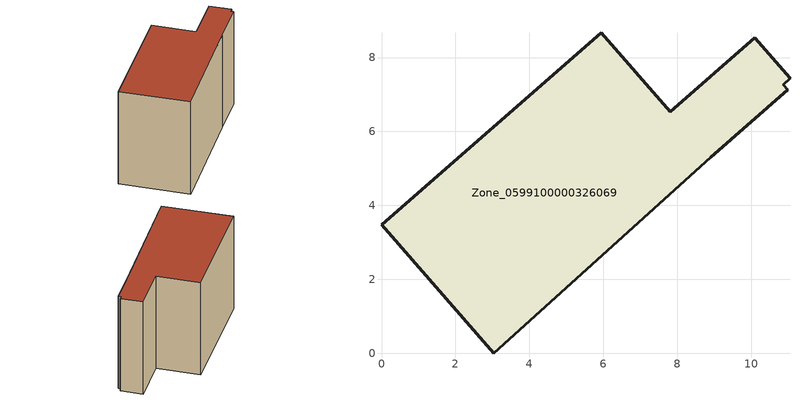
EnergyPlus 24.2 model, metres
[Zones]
Zone_0599100000326069
 floor ground (C_G): 0,3.48 5.94,8.67 7.81,6.53 10.1,8.53 11.05,7.44 10.86,7.27 11,7.13 8.91,5.3 3.04,0 z0
 wall outside (C_F): 5.94,8.67 0,3.48 3.04,0 8.91,5.3 11,7.13 10.86,7.27 11.05,7.44 10.1,8.53 7.81,6.53 5.94,8.67 z0:6.7
 roof outside (C_R): 8.91,5.3 11,7.13 10.86,7.27 11.05,7.44 10.1,8.53 7.81,6.53 5.94,8.67 0,3.48 3.04,0 z6.7
[BUILDING]
Pand.0599100000326069: North Axis=0; Terrain=City; Loads Convergence Tolerance Value=0.04; Temperature Convergence Tolerance Value=0.4; Solar Distribution=FullExterior; Maximum Number of Warmup Days=25; Minimum Number of Warmup Days=1
[Site:Location]
Rotterdam.The.Hague.AP_ZH_NLD Design_Conditions: Latitude=51.96; Longitude=4.45; Time Zone=1; Elevation=-4.5
[SITE:GROUNDTEMPERATURE:BUILDINGSURFACE]
18, 18, 18, 18, 18, 18, 18, 18, 18, 18, 18, 18
[MATERIAL] Thermal Absorptance=0.9; Solar Absorptance=0.7; Visible Absorptance=0.7
Name | Roughness | Thickness | Conductivity | Density | Specific Heat
G.TI.1946 | MediumSmooth | 0.15 | 1 | 540 | 1210
F.TI.1946 | Rough | 0.3 | 0.857143 | 1920 | 840
R.TI.1946 | MediumRough | 0.2 | 0.1 | 1500 | 1000
[CONSTRUCTION]
C_G: G.TI.1946
C_F: F.TI.1946
C_R: R.TI.1946
[ZONE]
Zone_0599100000326069: Type=1; Multiplier=1; Ceiling Height=Autocalculate; Volume=Autocalculate; Floor Area=autocalculate; Part of Total Floor Area=Yes
[ZONEINFILTRATION:DESIGNFLOWRATE]
Infil_Zone_0599100000326069: Zone or ZoneList or Space or SpaceList=Zone_0599100000326069; Schedule=AlwaysOn; Design Flow Rate Calculation Method=Flow/Area; Flow Rate per Floor Area=0.003; Constant Term Coefficient=1; Temperature Term Coefficient=0; Velocity Term Coefficient=0; Velocity Squared Term Coefficient=0
[HVACTEMPLATE:ZONE:IDEALLOADSAIRSYSTEM]
Zone_0599100000326069: Maximum Heating Supply Air Temperature=50; Minimum Cooling Supply Air Temperature=13; Maximum Heating Supply Air Humidity Ratio=0.0156; Minimum Cooling Supply Air Humidity Ratio=0.0077; Heating Limit=NoLimit; Cooling Limit=NoLimit; Dehumidification Control Type=ConstantSensibleHeatRatio; Cooling Sensible Heat Ratio=0.7; Dehumidification Setpoint=60; Humidification Control Type=None; Humidification Setpoint=30; Outdoor Air Method=None; Outdoor Air Flow Rate per Person=0.00944; Outdoor Air Flow Rate per Zone Floor Area=0; Outdoor Air Flow Rate per Zone=0; Demand Controlled Ventilation Type=None; Outdoor Air Economizer Type=NoEconomizer; Heat Recovery Type=None; Sensible Heat Recovery Effectiveness=0.7; Latent Heat Recovery Effectiveness=0.65
[ZONECONTROL:THERMOSTAT]
ThermostatControl_Zone_0599100000326069: Zone or ZoneList=Zone_0599100000326069; Control Type Schedule=DualSetpointControlType; Control 1=Thermostat_Zone_0599100000326069; Temperature Difference Between Cutout And Setpoint=0
[THERMOSTATSETPOINT:DUALSETPOINT]
Thermostat_Zone_0599100000326069: Heating Setpoint Temperature Schedule=HeatingSetpoint_Zone_0599100000326069; Cooling Setpoint Temperature Schedule=CoolingSetpoint_Zone_0599100000326069
[SCHEDULE:COMPACT]
HeatingSetpoint_Zone_0599100000326069: Through: 12/31, For: AllDays, Until: 24:00, 21
CoolingSetpoint_Zone_0599100000326069: Through: 12/31, For: AllDays, Until: 24:00, 24
DualSetpointControlType: Through: 12/31, For: AllDays, Until: 24:00, 4
AlwaysOn: Through: 12/31, For: AllDays, Until: 24:00, 1
